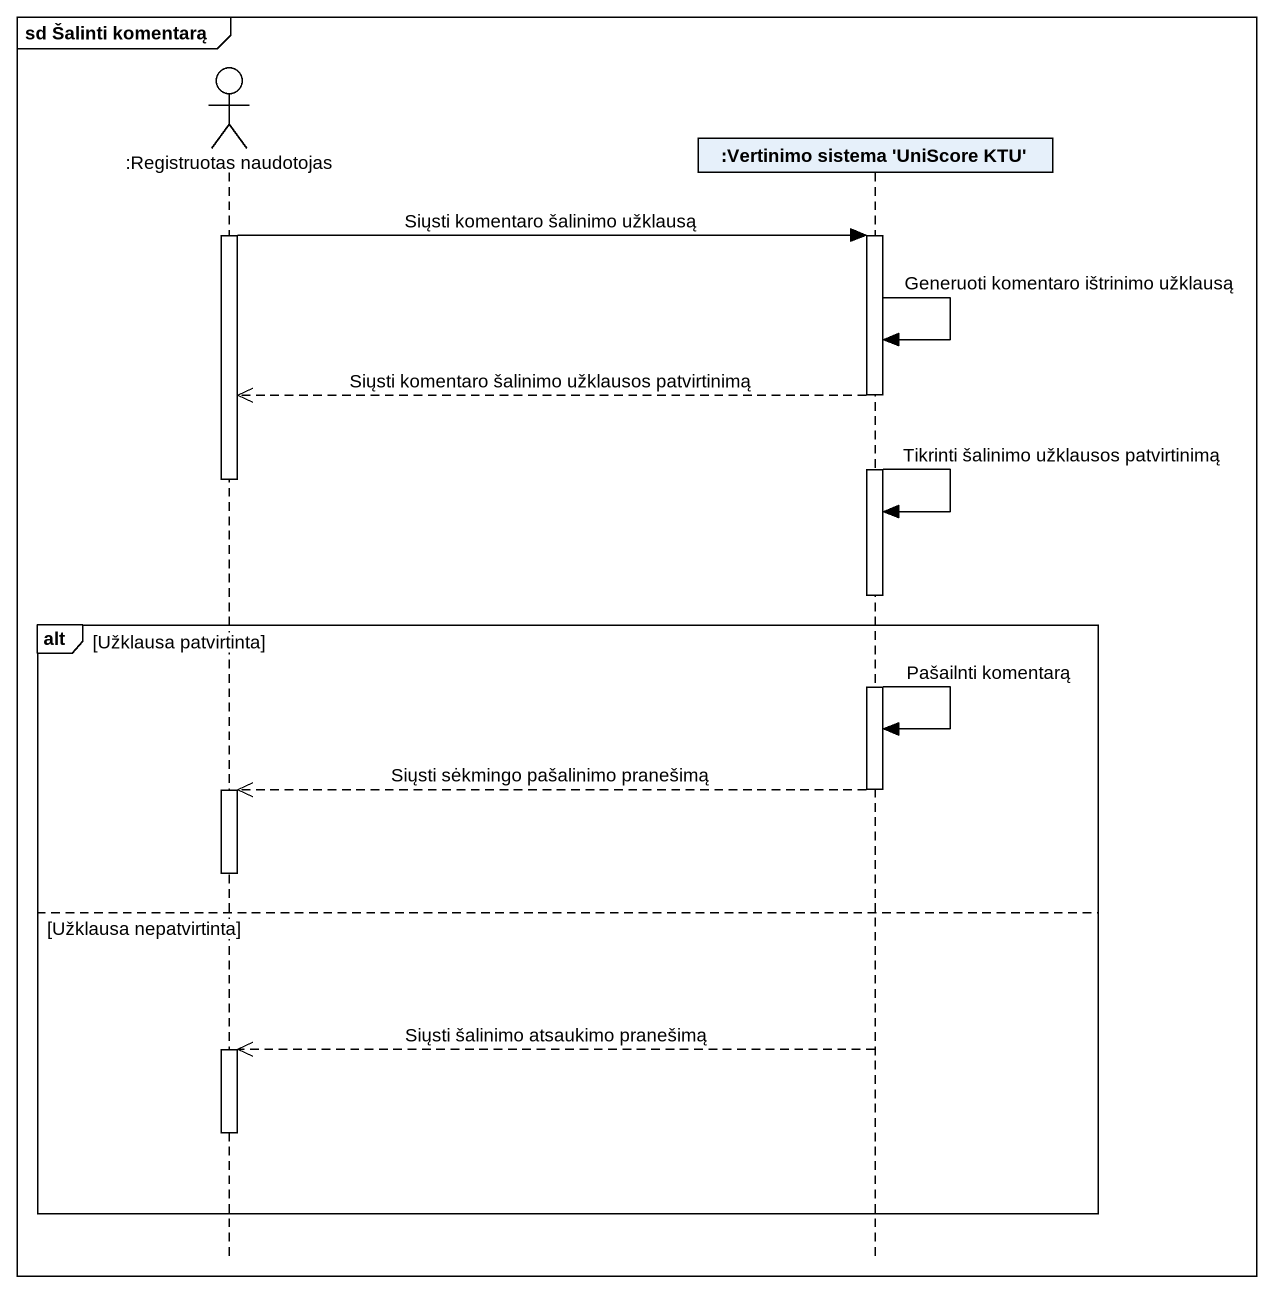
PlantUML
@startuml
mainframe sd Šalinti komentarą
hide footbox
actor ":Registruotas naudotojas" as Registruotas_naudotojas
participant ":Vertinimo sistema 'UniScore KTU'" as Vertinimo_sistema_UniScore

activate Registruotas_naudotojas
Registruotas_naudotojas -> Vertinimo_sistema_UniScore : Siųsti komentaro šalinimo užklausą
activate Vertinimo_sistema_UniScore
Vertinimo_sistema_UniScore -> Vertinimo_sistema_UniScore : Generuoti komentaro ištrinimo užklausą
Vertinimo_sistema_UniScore -->> Registruotas_naudotojas : Siųsti komentaro šalinimo užklausos patvirtinimą
deactivate Registruotas_naudotojas
Vertinimo_sistema_UniScore -> Vertinimo_sistema_UniScore : Tikrinti šalinimo užklausos patvirtinimą
alt Užklausa patvirtinta
  Vertinimo_sistema_UniScore -> Vertinimo_sistema_UniScore : Pašailnti komentarą
  Vertinimo_sistema_UniScore -->> Registruotas_naudotojas : Siųsti sėkmingo pašalinimo pranešimą
  deactivate Vertinimo_sistema_UniScore
  activate Registruotas_naudotojas
  deactivate Registruotas_naudotojas
else Užklausa nepatvirtinta
  Vertinimo_sistema_UniScore -->> Registruotas_naudotojas : Siųsti šalinimo atsaukimo pranešimą
  activate Registruotas_naudotojas
  deactivate Registruotas_naudotojas
end
@enduml
